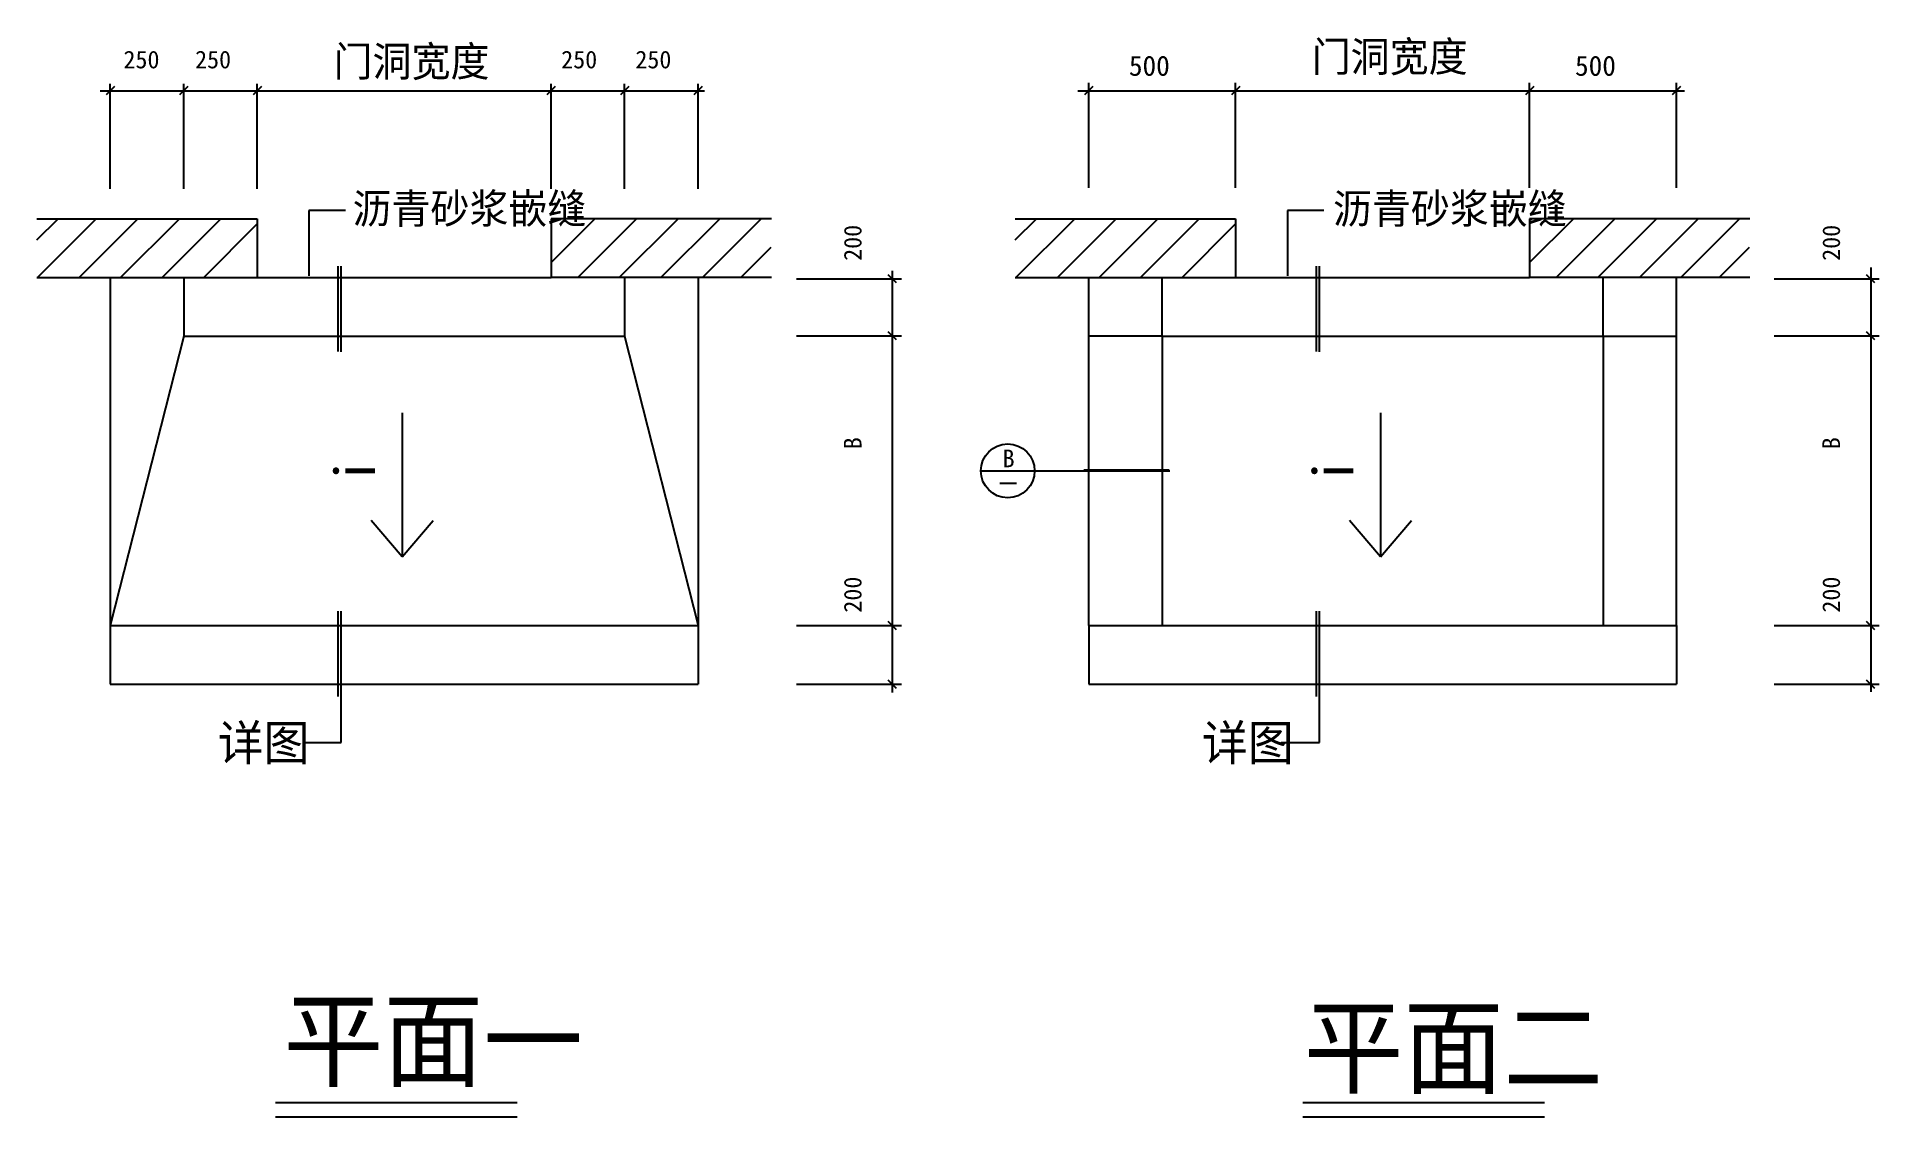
# Model space of a CAD drawing. Header units: metres. Extents: x 333 to 542, y 123 to 245.
import ezdxf

# ---------------------------------------------------------------- set-up
doc = ezdxf.new("R2010")
doc.units = ezdxf.units.M

msp = doc.modelspace()

# ---------------------------------------------------------------- linework, layer by layer
for p, q in [((339.91, 239.2), (408.42, 239.2)), ((341.06, 228.07), (341.06, 239.96)), ((349.39, 228.07), (349.39, 239.96)), ((357.72, 228.07), (357.72, 239.96)), ((391.04, 228.07), (391.04, 239.96)), ((399.37, 228.07), (399.37, 239.96)), ((407.7, 228.07), (407.7, 239.96)), ((450.77, 239.2), (519.55, 239.2)), ((451.99, 228.19), (451.99, 240.09)), ((468.65, 228.19), (468.65, 240.09)), ((501.97, 228.19), (501.97, 240.09)), ((518.63, 228.19), (518.63, 240.09)), ((363.58, 225.63), (363.58, 218.22)), ((367.71, 225.63), (363.58, 225.63)), ((474.51, 225.63), (474.51, 218.22)), ((478.64, 225.63), (474.51, 225.63)), ((332.73, 222.28), (335.14, 224.69)), ((332.8, 218.03), (339.47, 224.69)), ((337.51, 218.03), (344.18, 224.69)), ((342.23, 218.03), (348.89, 224.69)), ((346.94, 218.03), (353.6, 224.69)), ((351.65, 218.03), (357.72, 224.09)), ((391.04, 219.72), (396.01, 224.69)), ((391.04, 224.43), (391.3, 224.69)), ((394.06, 218.03), (400.72, 224.69)), ((398.77, 218.03), (405.43, 224.69)), ((403.48, 218.03), (410.15, 224.69)), ((408.2, 218.03), (414.86, 224.69)), ((443.66, 222.28), (446.07, 224.69)), ((443.73, 218.03), (450.4, 224.69)), ((448.45, 218.03), (455.11, 224.69)), ((453.16, 218.03), (459.82, 224.69)), ((457.87, 218.03), (464.53, 224.69)), ((462.58, 218.03), (468.65, 224.09)), ((501.97, 219.72), (506.94, 224.69)), ((501.97, 224.43), (502.23, 224.69)), ((504.99, 218.03), (511.66, 224.69)), ((509.7, 218.03), (516.37, 224.69)), ((514.42, 218.03), (521.08, 224.69)), ((519.13, 218.03), (525.79, 224.69)), ((412.54, 218.03), (415.98, 221.46)), ((523.47, 218.03), (526.91, 221.46)), ((341.06, 218.03), (341.06, 171.91)), ((349.39, 218.03), (349.39, 211.36)), ((357.72, 218.03), (391.04, 218.03)), ((367.24, 209.61), (367.24, 219.29)), ((399.37, 218.03), (399.37, 211.36)), ((407.7, 218.03), (407.7, 171.91)), ((418.86, 217.87), (430.75, 217.87)), ((429.72, 218.79), (429.72, 170.97)), ((468.65, 218.03), (501.97, 218.03)), ((478.17, 209.61), (478.17, 219.29)), ((529.71, 217.87), (541.61, 217.87)), ((540.65, 219.17), (540.65, 171.06)), ((349.39, 211.36), (341.06, 178.57)), ((349.39, 211.36), (399.37, 211.36)), ((399.37, 211.36), (407.7, 178.57)), ((418.86, 211.41), (430.75, 211.41)), ((460.32, 211.36), (451.99, 211.36)), ((460.32, 211.36), (510.3, 211.36)), ((510.3, 211.36), (518.63, 211.36)), ((529.71, 211.41), (541.61, 211.41)), ((374.15, 202.69), (374.15, 186.36)), ((485.09, 202.69), (485.09, 186.36)), ((439.75, 196.1), (461.17, 196.1)), ((441.93, 194.71), (443.79, 194.71)), ((374.15, 186.36), (370.64, 190.48)), ((374.15, 186.36), (377.67, 190.48)), ((485.09, 186.36), (481.57, 190.48)), ((485.09, 186.36), (488.6, 190.48)), ((367.24, 165.32), (367.24, 180.2)), ((478.17, 165.32), (478.17, 180.2)), ((341.06, 178.57), (407.7, 178.57)), ((418.86, 178.57), (430.75, 178.57)), ((451.99, 178.57), (451.99, 171.91)), ((451.99, 178.57), (518.63, 178.57)), ((518.63, 178.57), (518.63, 171.91)), ((529.71, 178.57), (541.61, 178.57)), ((341.06, 171.91), (407.7, 171.91)), ((418.86, 171.91), (430.75, 171.91)), ((451.99, 171.91), (518.63, 171.91)), ((529.71, 171.91), (541.61, 171.91)), ((362.88, 165.32), (367.24, 165.32)), ((473.81, 165.32), (478.17, 165.32)), ((387.17, 122.84), (359.78, 122.84)), ((503.67, 122.84), (476.28, 122.84))]:
    msp.add_line(p, q)
for points in [[(341.53, 239.67), (340.59, 238.73)], [(349.86, 239.67), (348.92, 238.73)], [(358.19, 239.67), (357.24, 238.73)], [(391.51, 239.67), (390.56, 238.73)], [(399.84, 239.67), (398.89, 238.73)], [(408.17, 239.67), (407.22, 238.73)], [(452.46, 239.67), (451.52, 238.73)], [(469.12, 239.67), (468.18, 238.73)], [(502.44, 239.67), (501.5, 238.73)], [(519.1, 239.67), (518.16, 238.73)], [(332.73, 224.69), (357.72, 224.69)], [(357.72, 224.69), (357.72, 218.03)], [(391.04, 224.69), (391.04, 218.03)], [(416.03, 224.69), (391.04, 224.69)], [(443.66, 224.69), (468.65, 224.69)], [(468.65, 224.69), (468.65, 218.03)], [(526.96, 224.69), (501.97, 224.69)], [(501.97, 224.69), (501.97, 218.03)], [(332.73, 218.03), (357.72, 218.03)], [(366.86, 219.3), (366.86, 209.62)], [(416.03, 218.03), (391.04, 218.03)], [(430.19, 217.4), (429.24, 218.34)], [(443.66, 218.03), (468.65, 218.03)], [(451.99, 178.57), (451.99, 218.03)], [(460.32, 211.36), (460.32, 218.03)], [(477.79, 219.3), (477.79, 209.62)], [(526.96, 218.03), (501.97, 218.03)], [(510.3, 211.36), (510.3, 218.03)], [(518.63, 178.57), (518.63, 218.03)], [(541.12, 217.4), (540.18, 218.34)], [(430.19, 210.94), (429.24, 211.88)], [(460.32, 211.36), (460.32, 178.57)], [(510.3, 211.36), (510.3, 178.57)], [(541.12, 210.94), (540.18, 211.88)], [(461.12, 196.2), (451.43, 196.2)], [(366.86, 180.2), (366.86, 170.52)], [(477.79, 180.2), (477.79, 170.52)], [(430.19, 178.1), (429.24, 179.04)], [(451.99, 178.57), (460.32, 178.57)], [(510.3, 178.57), (518.63, 178.57)], [(541.12, 178.1), (540.18, 179.04)], [(430.19, 171.44), (429.24, 172.38)], [(541.12, 171.44), (540.18, 172.38)], [(387.17, 124.47), (359.78, 124.47)], [(503.67, 124.47), (476.28, 124.47)]]:
    msp.add_lwpolyline(points)
msp.add_circle((442.81, 196.1), 3.05)

# ---------------------------------------------------------------- texts
for s, height, p in [('门洞宽度', 3.4, (366.37, 240.82)), ('门洞宽度', 3.4, (477.27, 241.36)), ('250', 2, (342.55, 241.73)), ('250', 2, (350.67, 241.73)), ('250', 2, (392.18, 241.73)), ('250', 2, (400.59, 241.73)), ('500', 2.27, (456.55, 240.89)), ('500', 2.27, (507.13, 240.89)), ('沥青砂浆嵌缝', 3.4, (368.52, 224.14)), ('沥青砂浆嵌缝', 3.4, (479.68, 224.13)), ('B', 2, (442.23, 196.51)), ('详图', 4, (353.24, 163.28)), ('详图', 4, (464.83, 163.28)), ('平面一', 8.7, (360.71, 127.21)), ('平面二', 8.7, (476.38, 126.43))]:
    msp.add_text(s, height=height).set_placement(p)
for s, height, p in [('200', 2, (426.23, 219.91)), ('200', 2, (537.17, 219.91)), ('B', 2, (426.23, 198.55)), ('B', 2, (537.17, 198.55)), ('i', 4.53, (371.06, 194.57)), ('i', 4.53, (481.99, 194.57)), ('200', 2, (426.23, 180.03)), ('200', 2, (537.17, 180.03))]:
    msp.add_text(s, height=height, rotation=90).set_placement(p)

doc.saveas('drawing.dxf')
